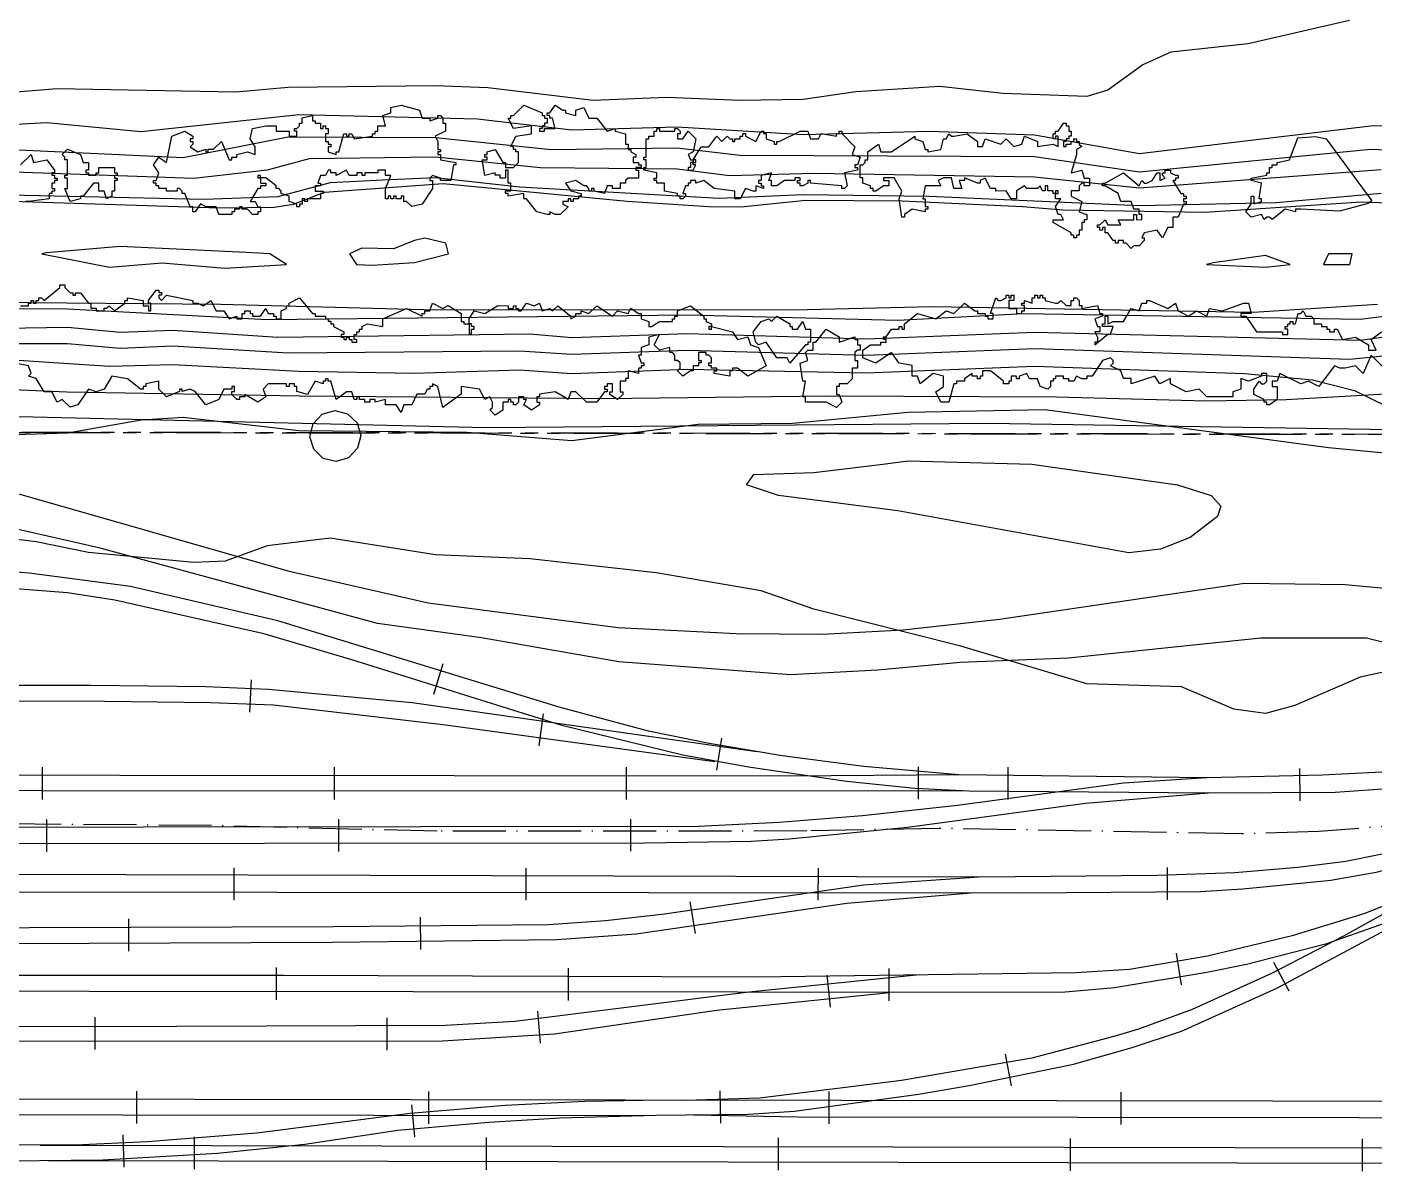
# Model space of a CAD drawing. Header units: metres. Extents: x -400 to 800, y -650 to 500.
# Drawn here: x -312.7 to -183.5, y -552.3 to -442 of the extents above; entities that cross this region are included whole.
import ezdxf

# ---------------------------------------------------------------- set-up
doc = ezdxf.new("R2010")
doc.units = ezdxf.units.M
doc.header["$LTSCALE"] = 2
doc.linetypes.add('DASHDOT', pattern=[3.556, 2.54, -0.508, 0, -0.508])
doc.linetypes.add('PHANTOM', pattern=[6.35, 3.175, -0.635, 0.635, -0.635, 0.635, -0.635])
for name, color, linetype in [('SITE-PATH', 84, 'CONTINUOUS'), ('SITE-PROPERTY', 7, 'PHANTOM'), ('SITE-RAIL', 7, 'CONTINUOUS'), ('SITE-ROAD-GRAVEL', 32, 'CONTINUOUS'), ('SITE-SETBACK-WATER', 1, 'DASHDOT'), ('SITE-TREE-CANOPY', 94, 'CONTINUOUS'), ('SITE-WATER-EDGE', 5, 'CONTINUOUS'), ('TOPO-CONTOUR-MAJOR', 8, 'CONTINUOUS'), ('TOPO-CONTOUR-MINOR', 9, 'CONTINUOUS')]:
    doc.layers.add(name, color=color, linetype=linetype)

msp = doc.modelspace()

# ---------------------------------------------------------------- linework, layer by layer
at = {"layer": 'SITE-PATH'}
for points in [[(-324.39, -476.34), (-308.89, -477.01), (-286.55, -477.41), (-257.43, -477.67), (-235.94, -477.39), (-213.99, -477.49), (-199.59, -477.89), (-191.96, -477.75), (-176.83, -476.89)], [(-181.88, -480.67), (-220.53, -480.05), (-268.63, -480.46), (-337.96, -478.84)]]:
    msp.add_lwpolyline(points, dxfattribs=at)
at = {"layer": 'SITE-PROPERTY'}
for points in [[(-359.9, 295.53), (-90.66, 97.77), (-88.08, 82.15), (-85.78, 66.48), (-83.77, 50.77), (-82.04, 35.03), (-80.59, 19.26), (-79.44, 3.46), (-78.56, -12.36), (-77.98, -28.18), (-77.61, -47.16), (-77.52, -66.15), (-78.25, -350.73), (-84.35, -357.69), (-84.47, -430.44), (-129.06, -481.17), (-400, -480.78), (-400, 324.95)], [(-129.06, -481.17), (-129.17, -570.15), (-400, -569.8), (-400, -480.78)]]:
    msp.add_lwpolyline(points, close=True, dxfattribs=at)
at = {"layer": 'SITE-RAIL'}
for points in [[(-131.14, -497.54), (-133.59, -498.87), (-144.8, -503.92), (-148.29, -505.32), (-155, -507.66), (-160.96, -509.24), (-166.21, -510.83), (-173.72, -512.39), (-180.92, -513.41), (-188.47, -513.8), (-199.58, -514.05), (-223.35, -513.76), (-232.47, -512.94), (-240.28, -511.94), (-247.3, -510.76), (-253.12, -509.56), (-261.69, -507.25), (-288.67, -498.97), (-302.79, -495.7), (-312.51, -494.42), (-320.05, -493.83), (-326.63, -493.57), (-336.22, -493.52)], [(-336.22, -495.08), (-322.86, -495.17), (-308.81, -496.27), (-304.27, -496.96), (-290.12, -500.18), (-281.58, -502.7), (-261.54, -508.96), (-249.82, -511.83), (-243.53, -512.98), (-234.14, -514.35), (-227.56, -515.02), (-222.37, -515.29), (-199.42, -515.48), (-187.26, -515.4), (-181.79, -515.02), (-172.61, -513.68), (-166.85, -512.42), (-158.36, -510.21), (-145.95, -506.01), (-140.46, -503.72), (-130.39, -498.82)], [(-400, -532.98), (-288.1, -532.97), (-242.79, -533.12), (-212.14, -532.72), (-207, -532.38), (-199.52, -531.1), (-191.25, -529.12), (-184.38, -527.01), (-178.52, -524.66), (-172.22, -521.34), (-168.16, -519.02), (-163.09, -515.83), (-146.59, -506.53), (-142.91, -504.27), (-131.14, -497.54)], [(-130.39, -498.82), (-145.22, -507.24), (-156.44, -513.95), (-176.23, -525.33), (-181.92, -527.78), (-188.19, -530.01), (-195.76, -531.95), (-199.56, -532.72), (-208.44, -534.17), (-213.51, -534.64), (-400, -534.45)], [(-273.69, -506.03), (-272.81, -503.06)], [(-291.33, -507.73), (-291.19, -504.63)], [(-242.73, -511.56), (-275.77, -506.86), (-289.56, -505.56), (-295.55, -505.31), (-306.62, -505.2), (-336.25, -505.18)], [(-336.25, -506.65), (-305.29, -506.7), (-295.1, -506.81), (-289.08, -507.04), (-272.81, -508.92), (-246.75, -512.46)], [(-149.41, -508.13), (-155.51, -511.26), (-165.69, -515.99), (-173.98, -519.11), (-179.91, -520.8), (-186.25, -522.05), (-190.84, -522.63), (-196.89, -523.15), (-204.33, -523.4), (-221.4, -523.57), (-361.7, -523.18), (-400, -523.56)], [(-263.61, -510.98), (-263.17, -507.91)], [(-400, -525.14), (-395.84, -524.9), (-217.33, -525.08), (-200.19, -524.93), (-196.13, -524.69), (-187.69, -523.84), (-183.35, -523.09), (-177.75, -521.69), (-171.26, -519.74), (-162.13, -516.11), (-154.88, -512.62), (-148.31, -509.14)], [(-246.57, -513.3), (-246.07, -510.24)], [(-223.35, -513.76), (-239.69, -513.88), (-400, -513.72)], [(-199.58, -514.05), (-207.56, -514.56), (-223.49, -516.7), (-232.6, -517.67), (-240.58, -518.34), (-248.31, -518.72), (-328.19, -518.8), (-381.52, -518.63), (-400, -519.14)], [(-311.21, -516.12), (-311.21, -513.02)], [(-283.21, -516.12), (-283.21, -513.02)], [(-255.21, -516.12), (-255.21, -513.02)], [(-227.21, -516.09), (-227.21, -512.99)], [(-218.63, -516.11), (-218.61, -513.01)], [(-190.61, -516.26), (-190.64, -513.16)], [(-400, -515.23), (-222.37, -515.29)], [(-400, -520.68), (-394.29, -520.42), (-380.79, -520.12), (-326.4, -520.34), (-253.51, -520.29), (-243.28, -520.12), (-239.61, -519.89), (-228.28, -518.77), (-211.21, -516.46), (-199.42, -515.48)], [(-310.79, -521.13), (-310.79, -518.03)], [(-282.79, -521.12), (-282.79, -518.02)], [(-254.79, -521.09), (-254.79, -517.99)], [(-292.84, -525.76), (-292.83, -522.66)], [(-264.84, -525.79), (-264.83, -522.69)], [(-174.6, -522.64), (-186.46, -529.24), (-193.31, -532.79), (-200.98, -536.25), (-206.11, -538.14), (-208.48, -538.86), (-216.35, -540.94), (-228.85, -543.08), (-242.45, -544.78), (-249.53, -545)], [(-236.84, -525.79), (-236.82, -522.69)], [(-203.33, -525.75), (-203.35, -522.65)], [(-221.4, -523.57), (-232.49, -524.32), (-251.59, -527.11), (-257.23, -527.75), (-262.7, -528.13), (-283.32, -528.34), (-400, -528.73)], [(-400, -530.29), (-283.46, -529.8), (-261.89, -529.56), (-254.29, -528.99), (-234.1, -526.07), (-222.16, -525.06)], [(-400, -546.24), (-255.37, -546.44), (-243.56, -546.31), (-239.12, -546.01), (-227.23, -544.39), (-222.37, -543.54), (-212.36, -541.52), (-206.74, -539.9), (-201.99, -538.33), (-192.86, -534.21), (-176, -525.21)], [(-248.6, -528.98), (-249.1, -525.92)], [(-302.94, -530.68), (-302.95, -527.58)], [(-274.93, -530.5), (-274.97, -527.4)], [(-202.01, -533.91), (-202.49, -530.85)], [(-191.69, -534.49), (-193.15, -531.76)], [(-400, -537.78), (-306.93, -537.88), (-272.58, -537.77), (-265.92, -537.37), (-243.49, -534.56), (-227.42, -532.94)], [(-288.78, -535.33), (-288.77, -532.23)], [(-260.78, -535.4), (-260.77, -532.3)], [(-235.66, -536.05), (-235.99, -532.97)], [(-230.02, -535.44), (-230.03, -532.34)], [(-400, -539.33), (-272.87, -539.27), (-262.13, -538.58), (-246.59, -536.34), (-229.99, -534.64)], [(-306.17, -540.1), (-306.16, -537)], [(-278.17, -540.16), (-278.16, -537.06)], [(-263.46, -539.5), (-263.72, -536.41)], [(-218.3, -543.57), (-218.89, -540.53)], [(-131.25, -545.15), (-400, -544.73)], [(-253.62, -544.99), (-259.22, -545.07), (-266.87, -545.46), (-275.97, -546.25), (-290.67, -548.13), (-301.15, -548.96), (-308.1, -549.27), (-400, -549.13)], [(-302.19, -547.18), (-302.19, -544.08)], [(-274.19, -547.22), (-274.19, -544.12)], [(-246.18, -547.15), (-246.23, -544.05)], [(-235.8, -547.22), (-235.79, -544.12)], [(-207.8, -547.28), (-207.79, -544.18)], [(-275.52, -548.48), (-275.79, -545.39)], [(-248.78, -546.38), (-238.76, -546.57), (-131.22, -546.67)], [(-400, -550.61), (-317.66, -550.81), (-305.43, -550.67), (-294.44, -550.03), (-286.05, -549.19), (-277.14, -547.82), (-268.41, -547.07), (-261.58, -546.64), (-253.59, -546.42)], [(-303.38, -551.39), (-303.5, -548.29)], [(-296.64, -551.58), (-296.63, -548.48)], [(-268.64, -551.63), (-268.63, -548.53)], [(-240.64, -551.68), (-240.63, -548.58)], [(-212.64, -551.72), (-212.63, -548.62)], [(-184.64, -551.76), (-184.63, -548.66)], [(-311.44, -549.27), (-131.42, -549.61)], [(-310.64, -550.75), (-131.44, -551.08)]]:
    msp.add_lwpolyline(points, dxfattribs=at)
at = {"layer": 'SITE-ROAD-GRAVEL'}
for points in [[(-314.08, -486.63), (-287.69, -494.2), (-274.23, -497.24), (-256.01, -499.61), (-244.72, -500.21), (-236.45, -500.26), (-228.68, -499.85), (-219.46, -498.83), (-195.97, -495.37), (-186.3, -495.49), (-182.52, -495.85)], [(-179.08, -501.91), (-184.26, -500.65), (-194.39, -500.66), (-212.83, -502.55), (-223.2, -502.97), (-231.16, -503.71), (-239.51, -504.17), (-255.97, -502.93), (-269.12, -500.62), (-279.09, -499.25), (-305.68, -492), (-323.4, -487.99)]]:
    msp.add_lwpolyline(points, dxfattribs=at)
at = {"layer": 'SITE-SETBACK-WATER'}
msp.add_lwpolyline([(-177.8, -518.33), (-188.84, -519.2), (-196.24, -519.41), (-225.25, -518.89), (-237.94, -519.14), (-273.39, -519.17), (-295, -518.62), (-316.01, -518.45), (-328.45, -518.66), (-339.4, -518.28), (-350.33, -517.39), (-354.61, -516.84), (-360.21, -515.48), (-362.6, -515.24), (-369.96, -514.24), (-375.53, -513.04), (-380.93, -511.22), (-386.37, -508.64), (-391.5, -505.44), (-396.21, -501.65), (-400, -497.95), (-400, -424.81)], dxfattribs=at)
at = {"layer": 'SITE-TREE-CANOPY'}
for points in [[(-290.32, -457), (-289.82, -457), (-289.82, -457.26), (-290.32, -457.26), (-290.32, -457.5), (-290.57, -457.5), (-291.32, -458.76), (-290.82, -458.76), (-290.57, -459.26), (-290.32, -459.26), (-290.32, -459.76), (-290.57, -459.76), (-290.57, -460.01), (-291.07, -460.01), (-291.57, -459.51), (-292.07, -459.51), (-292.07, -459.26), (-292.32, -459.26), (-292.32, -459.51), (-292.82, -459.51), (-292.82, -459.76), (-293.07, -459.76), (-293.07, -460.01), (-294.32, -460.01), (-294.57, -459.26), (-295.57, -459.26), (-296.07, -459), (-296.57, -459.76), (-296.82, -459.76), (-296.82, -459.26), (-297.07, -459.26), (-297.57, -458), (-297.82, -458), (-297.82, -457.76), (-298.07, -457.5), (-298.32, -457.5), (-298.32, -457.76), (-299.32, -457.76), (-299.32, -457.5), (-300.07, -457.5), (-300.07, -457.26), (-300.32, -457.26), (-300.32, -457), (-300.57, -457), (-300.57, -456.76), (-300.32, -456.76), (-300.07, -456.01), (-300.57, -455.26), (-300.07, -454.51), (-299.32, -455.01), (-298.82, -452.51), (-297.57, -452.01), (-296.82, -452.51), (-296.82, -452.75), (-297.07, -452.75), (-297.07, -453.01), (-296.82, -453.01), (-296.82, -453.25), (-297.07, -453.51), (-296.32, -454.01), (-295.57, -453.75), (-295.57, -454.01), (-295.32, -454.01), (-295.32, -453.75), (-294.82, -453.75), (-294.07, -453.01), (-293.32, -454.76), (-293.07, -454.76), (-293.07, -454.51), (-292.57, -454.51), (-292.57, -454.26), (-291.57, -454.01), (-290.82, -454.26), (-290.82, -453.51), (-291.32, -452.75), (-291.07, -451.75), (-289.82, -451.51), (-288.82, -451.51), (-288.82, -452.01), (-287.57, -452.01), (-287.57, -452.51), (-286.82, -452.51), (-286.82, -452.01), (-287.07, -452.01), (-287.07, -451.75), (-286.82, -451.75), (-286.57, -451.51), (-286.57, -451.25), (-286.32, -451.25), (-286.32, -450.75), (-285.32, -450.51), (-285.32, -451.01), (-285.07, -451.01), (-285.07, -451.25), (-284.57, -451.25), (-284.57, -451.75), (-284.32, -451.75), (-284.32, -451.51), (-284.07, -451.51), (-284.07, -451.75), (-283.82, -451.75), (-283.82, -452.26), (-284.07, -452.26), (-284.07, -453.01), (-283.82, -453.01), (-283.82, -453.26), (-283.57, -453.26), (-283.57, -453.51), (-283.82, -453.51), (-283.82, -454.01), (-283.07, -454.26), (-283.07, -454), (-282.82, -454), (-282.32, -452.26), (-282.07, -452.26), (-282.07, -452.51), (-281.82, -452.51), (-281.82, -452.26), (-281.57, -452.26), (-281.32, -452.76), (-279.57, -452.51), (-279.57, -452.26), (-279.32, -452.26), (-279.32, -452.01), (-279.07, -452.01), (-279.07, -451.51), (-278.32, -451.51), (-278.57, -450.51), (-277.82, -450.25), (-277.82, -449.75), (-276.82, -449.51), (-275.07, -450.01), (-274.82, -450.76), (-274.07, -450.76), (-274.07, -451.01), (-273.32, -450.76), (-273.32, -450.51), (-273.07, -450.51), (-272.82, -450.76), (-272.82, -451.26), (-272.57, -451.26), (-272.57, -452.01), (-273.57, -452.5), (-273.32, -453), (-273.32, -453.76), (-273.07, -453.76), (-273.07, -454), (-273.32, -454), (-273.32, -454.26), (-273.07, -454.26), (-273.07, -454.76), (-271.57, -455.01), (-271.57, -455.26), (-271.82, -455.26), (-272.07, -456.76), (-273.07, -456.76), (-273.07, -456.51), (-273.82, -456.26), (-274.07, -456.51), (-274.07, -456.76), (-273.82, -456.76), (-273.82, -457.51), (-274.82, -459.01), (-275.82, -459.25), (-276.32, -458.75), (-276.57, -458.75), (-276.57, -458.25), (-276.82, -458.25), (-276.82, -458.51), (-277.32, -458.51), (-277.32, -458.25), (-277.57, -458.25), (-277.57, -458.51), (-277.82, -458.51), (-277.82, -458.25), (-278.07, -458.25), (-278.07, -458.51), (-278.32, -458.51), (-278.32, -457.51), (-277.82, -456.26), (-278.32, -456.26), (-278.32, -455.76), (-279.07, -455.76), (-279.07, -456), (-280.32, -456), (-280.32, -456.26), (-280.57, -456.26), (-280.57, -456), (-281.07, -456), (-281.07, -456.26), (-281.82, -456.26), (-282.07, -455.76), (-283.07, -456.26), (-283.07, -456), (-283.57, -456), (-283.57, -455.76), (-283.82, -455.76), (-284.07, -456.26), (-284.57, -456.26), (-284.82, -457), (-284.57, -457), (-284.57, -457.26), (-285.07, -457.26), (-285.07, -457.76), (-284.32, -457.76), (-284.32, -458.01), (-284.57, -458.01), (-284.57, -458.51), (-285.82, -458.51), (-285.82, -458.76), (-286.07, -458.76), (-286.07, -458.51), (-286.32, -458.51), (-286.32, -459.01), (-286.57, -459.01), (-286.57, -459.26), (-286.82, -459.26), (-286.82, -459.01), (-287.57, -458.76), (-287.57, -458.26), (-288.32, -458.01), (-288.32, -457.76), (-288.57, -457.5), (-288.82, -457.5), (-288.82, -457.26), (-289.82, -456.5), (-290.32, -456.5)], [(-261.32, -450.01), (-261.07, -450.01), (-261.07, -450.26), (-260.07, -450.5), (-260.07, -450), (-259.32, -449.76), (-258.82, -450.76), (-258.07, -450.76), (-257.07, -452), (-256.32, -451.76), (-256.32, -452), (-255.32, -452.26), (-255.32, -453.26), (-255.07, -453.26), (-255.07, -453.76), (-254.82, -453.76), (-254.82, -454.01), (-254.32, -454.25), (-254.32, -454.51), (-254.57, -454.51), (-254.57, -455.01), (-254.07, -455.01), (-254.07, -455.25), (-253.82, -455.25), (-253.82, -455.51), (-254.32, -455.51), (-254.32, -455.75), (-254.07, -455.75), (-254.07, -456.51), (-255.07, -456.51), (-255.32, -456.75), (-255.32, -457.01), (-255.82, -457.01), (-255.82, -457.51), (-256.57, -457.51), (-256.57, -457.25), (-257.07, -457.25), (-257.32, -458.01), (-258.32, -457.76), (-258.32, -457.51), (-258.57, -457.51), (-258.57, -457.76), (-258.82, -457.76), (-258.82, -457.51), (-259.07, -457.25), (-259.32, -457.25), (-260.07, -456.75), (-261.07, -457.01), (-260.57, -457.75), (-259.57, -458.01), (-259.57, -458.26), (-259.82, -458.26), (-259.82, -458.51), (-260.32, -458.51), (-260.32, -458.76), (-260.57, -458.76), (-260.57, -458.51), (-260.82, -458.51), (-260.82, -458.76), (-261.32, -458.76), (-261.32, -459.01), (-260.82, -459.26), (-261.57, -460), (-262.07, -460.01), (-262.57, -459.76), (-262.57, -460.01), (-262.82, -460.01), (-263.82, -459.76), (-264.82, -458.51), (-265.07, -458.51), (-265.07, -458.01), (-266.57, -458.25), (-266.57, -458.01), (-266.82, -458.01), (-266.82, -457.75), (-266.32, -457.75), (-266.32, -457.01), (-266.57, -457.01), (-266.57, -455.76), (-266.82, -455.76), (-266.82, -456.51), (-267.32, -456.51), (-267.32, -456.25), (-267.82, -456.25), (-267.82, -456.01), (-268.82, -456.26), (-269.07, -454.76), (-268.57, -454.76), (-268.57, -454.51), (-268.82, -454.51), (-268.82, -454.26), (-268.57, -454.26), (-268.57, -454), (-267.82, -453.76), (-267.07, -455.01), (-266.82, -455.01), (-266.82, -455.51), (-266.07, -455.51), (-265.57, -455.01), (-265.57, -454.01), (-265.82, -454.01), (-265.82, -453.76), (-266.07, -453.76), (-266.07, -453.5), (-266.32, -453.5), (-265.82, -452.5), (-264.32, -452.26), (-264.32, -451.5), (-266.07, -451.76), (-266.57, -450.76), (-266.32, -450.76), (-266.32, -450.51), (-266.07, -450.51), (-265.07, -449.51), (-263.32, -450.26), (-263.32, -450.5), (-263.07, -450.5), (-263.07, -450.76), (-262.82, -450.76), (-262.82, -451.26), (-263.07, -451.26), (-263.07, -451.5), (-263.32, -451.5), (-263.32, -451.76), (-263.57, -451.76), (-263.57, -452), (-263.07, -452), (-263.07, -451.76), (-262.07, -451.76), (-262.32, -450.76), (-262.57, -450.76), (-262.57, -450.5), (-262.82, -450.5), (-262.82, -450.26), (-262.57, -450.26), (-262.07, -449.51)], [(-248.07, -453.51), (-247.32, -453.51), (-246.57, -452.51), (-246.07, -453.01), (-245.57, -452.51), (-245.32, -452.75), (-245.07, -452.75), (-245.07, -453.01), (-244.82, -453.01), (-244.82, -452.75), (-244.32, -452.75), (-244.32, -452.51), (-244.07, -452.51), (-244.07, -452.25), (-243.82, -452.25), (-243.82, -452.51), (-242.82, -453.01), (-242.32, -452.01), (-242.07, -452.01), (-242.07, -452.25), (-241.82, -452.25), (-241.82, -452.75), (-241.07, -453.01), (-241.07, -453.25), (-240.82, -453.25), (-240.82, -453.01), (-240.57, -453.01), (-238.57, -452.01), (-237.82, -452.01), (-237.57, -452.75), (-236.82, -452.75), (-236.57, -452.25), (-235.07, -452.51), (-235.07, -452.25), (-234.82, -452.25), (-234.82, -452.01), (-234.57, -452.01), (-234.57, -452.25), (-233.32, -453.51), (-233.57, -454.26), (-232.82, -454.51), (-233.07, -455.26), (-233.32, -455.26), (-233.32, -455.5), (-233.07, -455.5), (-233.07, -455.76), (-234.32, -456), (-234.07, -457.26), (-234.32, -457.5), (-234.57, -457.5), (-234.57, -457.26), (-237.57, -457), (-237.57, -456.76), (-237.82, -456.76), (-237.82, -457), (-238.32, -457.26), (-238.57, -457.26), (-238.57, -457), (-238.82, -457), (-238.82, -456.76), (-238.57, -456.76), (-238.57, -456.5), (-239.07, -456.5), (-239.07, -456.76), (-240.07, -456.76), (-240.82, -457.26), (-241.32, -457.26), (-241.32, -456.76), (-241.57, -456.76), (-241.32, -456.01), (-242.32, -456.26), (-242.32, -456.76), (-242.57, -456.76), (-242.57, -457), (-242.32, -457), (-242.32, -457.26), (-242.07, -457.26), (-242.07, -457.5), (-242.82, -457.26), (-242.82, -457.76), (-243.07, -457.76), (-243.82, -457.5), (-244.32, -458.5), (-244.82, -458.5), (-244.82, -457.76), (-246.82, -457.5), (-247.82, -456.76), (-248.57, -457.01), (-248.57, -456.76), (-249.07, -456.76), (-249.07, -457.01), (-249.32, -457.01), (-249.32, -457.26), (-249.57, -457.26), (-249.82, -458), (-249.57, -458), (-249.57, -458.26), (-249.82, -458.5), (-250.07, -458.5), (-250.07, -458.26), (-250.32, -458.26), (-250.32, -458.01), (-251.57, -457.76), (-251.57, -457.01), (-252.32, -457.01), (-252.32, -456.76), (-252.57, -456.76), (-252.57, -456.51), (-252.32, -456.51), (-252.32, -456.01), (-253.57, -455.75), (-253.57, -455.51), (-253.32, -455.51), (-253.32, -454.75), (-253.57, -454.75), (-253.57, -454.51), (-253.32, -454.51), (-253.32, -452.76), (-253.07, -452.76), (-253.07, -452.51), (-252.57, -452.51), (-252.57, -452.01), (-252.32, -452.01), (-252.32, -451.76), (-252.07, -451.76), (-252.07, -452.01), (-251.32, -452.01), (-250.57, -452.01), (-250.57, -451.76), (-250.32, -451.76), (-250.07, -452.01), (-250.07, -452.26), (-250.32, -452.26), (-250.32, -452.76), (-249.82, -452.76), (-249.32, -452.01), (-248.57, -452.76), (-248.82, -454.01), (-249.32, -454.25), (-249.07, -454.75), (-248.82, -454.75)], [(-214.32, -458.01), (-214.32, -457.75), (-214.82, -457.75), (-214.82, -457.25), (-215.07, -457.25), (-215.07, -457.75), (-215.32, -457.75), (-215.57, -457.25), (-215.82, -457.51), (-216.82, -457.51), (-217.07, -457.26), (-217.82, -457.75), (-217.82, -458.51), (-218.32, -458.51), (-218.82, -457.75), (-219.82, -457.76), (-219.82, -457.51), (-220.32, -457.51), (-220.82, -456.51), (-221.32, -456.76), (-221.32, -457.01), (-221.57, -457.01), (-222.82, -456.5), (-222.82, -456.76), (-223.32, -456.76), (-223.07, -457.51), (-223.82, -457.51), (-224.07, -456.5), (-224.82, -456.5), (-225.32, -456.76), (-225.07, -457.26), (-226.57, -457.26), (-226.82, -458.51), (-226.57, -458.51), (-226.57, -459.25), (-226.32, -459.25), (-226.32, -459.51), (-226.57, -459.51), (-226.57, -459.75), (-227.82, -459.51), (-228.57, -460.01), (-228.57, -460.25), (-228.82, -460.25), (-229.07, -458.51), (-228.82, -457.76), (-229.57, -456.5), (-230.57, -456.5), (-230.57, -456.76), (-230.07, -456.76), (-230.07, -457.26), (-230.57, -457.26), (-231.32, -457.76), (-231.57, -457.76), (-231.57, -457.5), (-231.82, -457.5), (-231.82, -457.26), (-232.57, -457), (-232.57, -456.5), (-232.82, -456.5), (-232.82, -455.26), (-232.57, -455.26), (-232.32, -455.01), (-232.32, -454.76), (-232.07, -454.76), (-232.07, -454.01), (-231.07, -453.26), (-230.82, -454.01), (-229.82, -454.01), (-227.57, -452.51), (-227.57, -452.76), (-226.82, -453.01), (-226.57, -453.76), (-226.32, -453.76), (-226.32, -454.01), (-225.07, -453.76), (-224.82, -452.76), (-224.57, -452.76), (-224.32, -452.26), (-224.07, -452.51), (-223.82, -452.51), (-222.57, -452.26), (-221.57, -453.01), (-221.57, -453.5), (-221.07, -453.5), (-220.82, -452.76), (-219.32, -453.26), (-218.82, -452.76), (-218.07, -453.5), (-217.32, -453.26), (-217.07, -452.51), (-215.82, -453), (-215.82, -453.5), (-214.32, -453.26), (-213.82, -453.5), (-213.82, -452.5), (-214.07, -452.5), (-214.07, -452.76), (-214.32, -452.76), (-214.32, -452.26), (-214.07, -452.26), (-214.07, -452.01), (-213.82, -452), (-213.32, -451.26), (-213.07, -451.26), (-213.07, -451.51), (-212.82, -451.51), (-212.82, -452), (-212.57, -452), (-212.57, -452.5), (-212.82, -452.5), (-212.82, -452.76), (-213.07, -452.76), (-213.07, -453), (-213.32, -453), (-213.32, -453.5), (-213.07, -453.5), (-213.07, -453.26), (-212.57, -453.26), (-212.57, -453), (-212.32, -453), (-212.32, -452.76), (-212.07, -452.76), (-212.07, -453), (-211.82, -453), (-211.82, -453.26), (-211.57, -453.5), (-212.07, -453.76), (-212.07, -454.26), (-212.57, -456.01), (-211.57, -455.76), (-211.32, -456.51), (-210.82, -456.51), (-210.82, -457.25), (-211.32, -457.25), (-211.32, -457.01), (-211.57, -457.01), (-211.82, -457.25), (-211.82, -457.75), (-212.57, -457.75), (-212.57, -458.25), (-211.57, -458.75), (-211.82, -459.76), (-211.07, -460.01), (-211.07, -460.51), (-211.32, -460.51), (-211.32, -460.76), (-211.57, -460.76), (-211.57, -461.5), (-211.82, -461.5), (-211.82, -462), (-212.07, -462), (-212.07, -462.26), (-212.32, -462.26), (-212.32, -462), (-212.57, -462), (-212.57, -461.76), (-214.32, -460.76), (-214.32, -460.51), (-213.32, -460.51), (-213.57, -460.01), (-213.82, -460.01), (-214.07, -459.25), (-213.57, -458.51), (-214.07, -458.51), (-214.07, -458.01)], [(-190.57, -459.5), (-191.07, -459.5), (-191.07, -459.76), (-192.07, -459.5), (-193.32, -460.5), (-193.57, -460.26), (-193.82, -460.26), (-194.07, -460.5), (-194.32, -460), (-195.32, -460.26), (-195.82, -459.76), (-195.32, -459), (-195.32, -458.26), (-195.07, -458.26), (-195.07, -459), (-194.32, -458.76), (-194.32, -458.51), (-194.57, -458.51), (-194.32, -457.01), (-195.32, -456.75), (-195.32, -456.51), (-193.82, -456.25), (-193.82, -456.01), (-193.57, -456.01), (-193.57, -455.51), (-193.32, -455.51), (-193.32, -455.25), (-192.82, -455.25), (-192.82, -455.01), (-191.66, -454.78), (-190.85, -452.66), (-189.15, -452.53), (-188.13, -452.75), (-183.76, -458.71), (-184.09, -458.95), (-186.85, -459.68)], [(-307.32, -455.01), (-306.82, -455.01), (-306.82, -455.75), (-307.07, -455.75), (-307.07, -456.01), (-306.82, -456.01), (-306.82, -456.25), (-306.07, -456.26), (-306.07, -456.01), (-305.82, -456.01), (-305.82, -455.51), (-304.32, -455.51), (-304.32, -456.01), (-304.07, -456.01), (-304.07, -456.26), (-304.32, -456.26), (-304.32, -456.51), (-304.07, -456.51), (-304.07, -456.76), (-304.32, -456.76), (-304.32, -457.76), (-304.57, -457.76), (-304.57, -458.26), (-305.07, -458.5), (-305.32, -457.76), (-305.82, -457.76), (-305.82, -457.01), (-306.32, -457.01), (-307.32, -458.26), (-307.57, -458.26), (-307.57, -458.5), (-308.57, -458.76), (-309.07, -457.51), (-308.82, -457.51), (-308.82, -456.51), (-309.07, -456.51), (-309.07, -456.25), (-308.82, -456.25), (-308.82, -454.75), (-309.07, -454.75), (-309.07, -454.51), (-309.32, -454.25), (-308.82, -453.75), (-307.57, -454.25)], [(-249.07, -455.01), (-249.07, -455.51), (-249.32, -455.51), (-249.32, -455.75), (-248.82, -455.75), (-248.57, -455.25), (-248.82, -455.25), (-248.82, -455.01)], [(-248.82, -455.01), (-248.57, -455.01), (-248.57, -454.75), (-248.82, -454.75)], [(-202.57, -456.25), (-202.32, -456.25), (-202.32, -456.51), (-202.57, -456.51), (-202.57, -456.75), (-202.82, -456.75), (-202.07, -458.01), (-201.82, -458.01), (-201.82, -458.26), (-201.57, -458.26), (-201.57, -458.51), (-201.82, -458.51), (-201.82, -458.76), (-201.57, -458.76), (-201.57, -459.01), (-201.82, -459.01), (-202.32, -460.26), (-202.82, -460.26), (-202.82, -461.26), (-203.32, -461.26), (-203.82, -462.26), (-204.32, -461.5), (-205.57, -461.76), (-205.82, -462.26), (-205.57, -462.26), (-205.57, -462.5), (-206.07, -463), (-206.57, -463), (-206.82, -463.26), (-207.32, -462.76), (-207.57, -462.76), (-207.57, -462.5), (-208.07, -462.5), (-208.07, -462.76), (-208.32, -462.76), (-208.32, -462.5), (-208.57, -462.5), (-209.07, -461.76), (-209.32, -461.76), (-209.32, -461.26), (-209.57, -461.26), (-209.57, -461.5), (-209.82, -461.5), (-209.82, -461.26), (-210.07, -461.26), (-210.07, -461.01), (-209.82, -461.01), (-209.32, -460.51), (-209.07, -461), (-207.82, -461), (-208.07, -460.51), (-206.57, -460.51), (-206.57, -460.01), (-206.32, -460.01), (-206.32, -460.51), (-205.82, -460.5), (-205.82, -460.01), (-206.07, -460.01), (-206.07, -459.51), (-206.57, -459.51), (-206.82, -458.75), (-207.82, -458.75), (-208.07, -458.01), (-209.32, -457.25), (-209.57, -457.25), (-209.57, -457.01), (-209.32, -457.01), (-207.57, -456.01), (-206.07, -457.25), (-205.82, -456.75), (-205.57, -457.01), (-205.32, -457.01), (-204.82, -456.75), (-204.32, -456.01), (-204.07, -456.01), (-204.07, -456.75), (-203.57, -456.51), (-203.82, -456.25), (-203.82, -456.01), (-203.57, -456.01), (-203.57, -455.75), (-203.07, -455.75), (-203.07, -456.01)], [(-290.32, -456.26), (-290.57, -456.26), (-290.57, -456.5), (-290.32, -456.5)], [(-213.82, -458.01), (-213.82, -457.75), (-214.07, -457.75), (-214.07, -458.01)], [(-239.57, -470.51), (-239.57, -470.76), (-239.32, -470.76), (-239.32, -471.01), (-238.82, -471.01), (-238.32, -470.26), (-238.07, -471.01), (-237.57, -471.01), (-237.57, -472.25), (-237.82, -472.25), (-237.82, -472.51), (-238.07, -472.51), (-239.57, -474.26), (-239.82, -473.75), (-240.82, -473.75), (-241.82, -472.25), (-242.57, -472.51), (-242.82, -472.25), (-243.07, -471.26), (-242.32, -470.26), (-241.57, -470.01), (-241.32, -470.26), (-240.82, -469.76)], [(-270.32, -471.01), (-270.32, -471.5), (-270.07, -471.5), (-270.07, -471.01), (-269.82, -471.01), (-269.82, -470.76), (-270.07, -470.76), (-270.07, -470.51), (-270.32, -470.51)], [(-247.32, -470.76), (-247.32, -471.01), (-247.07, -471.01), (-247.07, -470.76)], [(-234.82, -472.25), (-233.32, -471.75), (-233.32, -472.01), (-233.07, -472.01), (-233.07, -472.51), (-232.82, -472.51), (-232.82, -473.01), (-233.07, -473.01), (-233.32, -473.26), (-233.32, -474.01), (-233.07, -474.01), (-233.07, -474.76), (-233.57, -474.76), (-233.57, -475.76), (-234.07, -476.26), (-234.82, -476.26), (-234.82, -476.5), (-235.07, -476.5), (-235.07, -477.26), (-234.82, -477.26), (-234.57, -478), (-235.07, -478.51), (-236.07, -478), (-238.07, -478), (-238.07, -477.5), (-238.32, -477.5), (-238.07, -476), (-238.32, -476), (-238.57, -474.26), (-237.82, -474.01), (-238.07, -473.25), (-237.82, -473.01), (-237.32, -473.01), (-237.32, -472.25), (-237.07, -472.25), (-236.07, -471.01), (-234.82, -471.75)], [(-285.27, -480.1), (-284.4, -479.17), (-283.2, -478.82), (-281.97, -479.12), (-281.05, -479.99), (-280.69, -481.2), (-281, -482.42), (-281.87, -483.34), (-283.07, -483.7), (-284.3, -483.4), (-285.21, -482.53), (-285.57, -481.32)]]:
    msp.add_lwpolyline(points, close=True, dxfattribs=at)
for points in [[(-313.32, -455.25), (-312.32, -454.25), (-312.07, -455.01), (-310.82, -454.75), (-310.07, -455.75), (-310.07, -456.01), (-310.32, -456.01), (-310.32, -456.25), (-310.07, -456.25), (-310.07, -456.51), (-309.82, -456.51), (-309.82, -456.75), (-310.07, -456.75), (-310.07, -457.01), (-310.32, -457.01), (-310.32, -457.51), (-310.07, -457.51), (-310.07, -457.76), (-310.32, -457.76), (-310.32, -458.01), (-310.57, -458.01), (-310.57, -458.51), (-312.57, -458.76), (-312.82, -458.76)], [(-313.32, -468.76), (-312.57, -468.76), (-312.57, -468.51), (-312.32, -468.51), (-312.32, -468.26), (-312.07, -468.26), (-312.07, -468.51), (-311.82, -468.51), (-311.82, -468.26), (-311.57, -468.26), (-311.57, -468.01), (-311.32, -468.01), (-311.07, -468.26), (-309.57, -467.01), (-309.57, -466.76), (-309.07, -466.76), (-309.07, -467.01), (-308.57, -467.51), (-308.32, -467.51), (-308.32, -467.76), (-308.07, -467.76), (-308.07, -467.51), (-307.57, -467.51), (-306.82, -468.5), (-306.57, -468.5), (-306.57, -469), (-306.07, -469), (-306.07, -469.26), (-305.32, -469.26), (-305.32, -469), (-305.07, -469), (-304.82, -468.76), (-304.32, -469.26), (-303.32, -468.5), (-303.32, -468.26), (-303.07, -468.26), (-303.07, -468), (-301.57, -468.26), (-301.57, -468.76), (-301.07, -468.76), (-301.07, -469.26), (-300.82, -469.26), (-300.82, -468.5), (-301.07, -468.5), (-301.07, -468.26), (-300.32, -467.26), (-300.07, -467.26), (-300.07, -467.5), (-299.82, -467.5), (-299.82, -467.76), (-300.07, -467.76), (-300.07, -468), (-299.82, -468.26), (-299.32, -467.76), (-296.82, -468.26), (-296.82, -468.5), (-296.32, -468.5), (-295.82, -468.76), (-295.07, -468.26), (-294.57, -469.26), (-293.82, -469.26), (-293.32, -470.01), (-292.57, -469.76), (-292.57, -470.01), (-292.07, -470.01), (-292.07, -469.51), (-291.82, -469.51), (-291.82, -469.26), (-291.32, -469.26), (-291.32, -469.51), (-291.07, -469.51), (-291.07, -469.76), (-290.32, -469.76), (-289.82, -469.01), (-289.57, -469.51), (-289.07, -469.51), (-289.07, -469.75), (-288.82, -469.75), (-288.82, -470.01), (-288.32, -470.01), (-288.32, -469.26), (-287.82, -469.01), (-287.82, -468.76), (-287.57, -468.76), (-287.57, -468.51), (-286.57, -468.01), (-285.32, -469.51), (-285.07, -469.51), (-285.07, -469.75), (-284.07, -469.75), (-284.07, -470.01), (-283.82, -470.01), (-283.82, -470.25), (-283.57, -470.25), (-283.57, -470.51), (-283.32, -470.51), (-283.32, -470.75), (-282.32, -471.25), (-282.32, -471.51), (-282.57, -471.51), (-282.57, -471.76), (-282.32, -471.76), (-282.32, -472.01), (-282.07, -472.01), (-282.07, -471.76), (-281.82, -471.76), (-281.82, -472.01), (-281.57, -472.01), (-281.57, -472.26), (-281.07, -472.26), (-281.07, -472.01), (-281.32, -472.01), (-281.32, -471.51), (-281.07, -471.51), (-281.07, -471.26), (-280.82, -471.26), (-280.82, -471.01), (-280.57, -471.01), (-280.57, -470.75), (-280.07, -470.51), (-278.57, -470.75), (-278.57, -470.01), (-276.32, -469.01), (-274.82, -469.75), (-274.82, -469.51), (-274.57, -469.51), (-274.57, -469.25), (-274.07, -469.25), (-273.82, -468.51), (-272.82, -469.01), (-272.32, -468.75), (-271.07, -469.51), (-271.07, -470.26), (-270.82, -470.26), (-270.82, -470.51), (-270.32, -470.51), (-270.32, -470.01), (-269.82, -469.25), (-268.82, -469.51), (-267.57, -468.75), (-266.57, -468.76), (-266.57, -469.01), (-266.07, -469.01), (-266.07, -468.76), (-265.82, -468.76), (-265.82, -469.01), (-265.57, -469.01), (-265.57, -469.26), (-265.32, -469.26), (-264.82, -468.51), (-264.07, -468.76), (-263.57, -468.51), (-263.32, -469.26), (-262.57, -469.01), (-262.32, -469.26), (-261.82, -468.76), (-260.57, -469.76), (-260.57, -470), (-260.07, -469.76), (-260.07, -469.5), (-259.57, -469.5), (-259.57, -469.26), (-258.82, -469.5), (-258.07, -468.76), (-256.57, -469.76), (-256.07, -469.26), (-255.07, -469.5), (-254.82, -469), (-254.07, -469.5), (-253.82, -469.5), (-253.82, -470), (-253.07, -470.26), (-253.07, -470.76), (-252.82, -470.76), (-252.07, -470.26), (-250.82, -470.26), (-250.82, -470), (-250.57, -470), (-250.57, -469.76), (-250.32, -469.76), (-250.32, -469.26), (-249.07, -468.76), (-247.82, -469.76), (-247.82, -470), (-247.57, -470), (-247.57, -470.26), (-247.07, -470.51), (-247.07, -470.76), (-245.07, -471.26), (-244.57, -472.01), (-243.57, -471.75), (-243.32, -472.51), (-242.57, -472.75), (-241.82, -474.51), (-243.57, -475.51), (-244.57, -474.75), (-245.07, -474.75), (-245.07, -475.01), (-245.32, -475.01), (-245.32, -475.51), (-246.82, -475.26), (-246.82, -475.01), (-246.57, -475.01), (-246.57, -474.75), (-247.07, -474.75), (-247.07, -474.51), (-247.32, -474.51), (-247.32, -474.25), (-247.07, -474.25), (-247.07, -473.75), (-247.32, -473.51), (-247.57, -473.51), (-247.57, -473.25), (-248.32, -473.25), (-248.32, -474.01), (-248.07, -474.01), (-248.07, -474.25), (-248.32, -474.25), (-248.32, -474.51), (-248.82, -474.51), (-248.82, -475.01), (-249.07, -475.01), (-249.82, -475.51), (-250.32, -475.01), (-250.07, -474.75), (-250.07, -474.25), (-250.32, -474.01), (-250.57, -474.01), (-250.57, -473.51), (-250.82, -473.25), (-251.07, -473.25), (-251.07, -472.76), (-252.07, -473.01), (-252.57, -472.51), (-252.07, -471.51), (-253.07, -471.76), (-253.07, -472.51), (-253.82, -472.76), (-253.82, -473.51), (-254.07, -473.51), (-253.82, -474.25), (-253.57, -474.25), (-253.57, -474.51), (-253.82, -474.51), (-253.82, -474.75), (-254.07, -474.75), (-254.07, -475.25), (-255.07, -475.01), (-255.07, -475.75), (-255.32, -475.75), (-255.32, -476.01), (-255.82, -476.01), (-255.82, -477.01), (-255.57, -477.01), (-255.57, -477.26), (-256.07, -477.76), (-256.82, -477.26), (-256.82, -477.01), (-256.57, -477.01), (-256.57, -476.25), (-257.07, -476.25), (-257.07, -476.51), (-257.32, -476.51), (-257.32, -476.75), (-257.07, -476.75), (-257.07, -477.01), (-257.32, -477.01), (-258.07, -478.01), (-259.07, -478.01), (-260.07, -477.01), (-260.57, -477.01), (-260.82, -477.76), (-262.07, -477.01), (-263.57, -477.25), (-263.57, -477.51), (-263.82, -477.51), (-263.82, -478.01), (-263.57, -478.01), (-263.57, -478.26), (-264.32, -478.76), (-265.07, -478.25), (-264.82, -477.75), (-265.07, -477.75), (-265.07, -477.51), (-265.57, -477.51), (-265.57, -478.01), (-265.82, -478.25), (-266.07, -478.25), (-266.07, -478.01), (-266.32, -478.01), (-266.32, -477.75), (-266.57, -477.75), (-266.57, -478.01), (-267.07, -478.01), (-267.07, -478.76), (-267.82, -479.26), (-268.32, -478.75), (-268.07, -478.51), (-268.07, -478.01), (-268.32, -477.51), (-268.82, -477.75), (-269.32, -476.75), (-271.07, -476.51), (-271.07, -477.25), (-272.82, -478.51), (-273.32, -476.51), (-273.82, -476.26), (-273.82, -476.51), (-274.07, -476.51), (-274.07, -476.75), (-274.32, -476.76), (-274.57, -477.25), (-275.32, -477.25), (-275.82, -478.25), (-276.57, -478.25), (-276.82, -479.01), (-277.32, -478.25), (-278.32, -478.25), (-278.32, -477.75), (-279.32, -478.01), (-279.32, -477.75), (-279.82, -477.75), (-279.82, -478.01), (-280.32, -478.01), (-280.32, -477.76), (-280.82, -477.76), (-280.82, -477.51), (-281.07, -477.51), (-281.07, -477.76), (-281.32, -477.76), (-281.57, -477.01), (-282.07, -477.01), (-283.07, -477.76), (-283.57, -476), (-283.82, -476), (-283.82, -475.76), (-284.07, -475.76), (-284.07, -476), (-284.32, -476), (-284.32, -476.26), (-285.07, -476), (-285.82, -477.26), (-286.82, -477), (-286.82, -476.5), (-287.07, -476.5), (-287.07, -476.26), (-287.57, -476.26), (-287.57, -476.5), (-287.82, -476.5), (-287.82, -476.26), (-289.57, -476.26), (-290.07, -476.76), (-289.82, -477.5), (-290.57, -478.01), (-291.82, -477.26), (-291.82, -477.5), (-292.32, -477.5), (-292.32, -477.76), (-292.57, -477.76), (-293.07, -477.26), (-293.07, -477), (-292.82, -477), (-292.82, -476.5), (-293.07, -476.5), (-293.07, -476.76), (-293.82, -476.76), (-294.32, -477.76), (-295.57, -478.26), (-296.57, -477), (-297.07, -476.76), (-297.82, -477), (-297.82, -476.76), (-298.07, -476.76), (-298.07, -477), (-299.32, -477.5), (-300.07, -476.76), (-300.07, -476.01), (-301.32, -476.26), (-301.32, -476.51), (-301.57, -476.51), (-301.57, -476.76), (-301.82, -476.76), (-303.07, -475.76), (-304.57, -475.51), (-305.32, -476.76), (-306.07, -477.01), (-306.82, -476.76), (-307.82, -478.26), (-308.57, -478.5), (-309.32, -477.76), (-309.82, -478.01), (-310.32, -477.01), (-311.07, -477.01), (-311.82, -475.75), (-312.57, -475.51), (-312.32, -475.25), (-312.57, -474.51), (-314.07, -474.25)], [(-182.07, -475.26), (-183.82, -473.51), (-184.57, -475.26), (-185.32, -474.51), (-186.32, -474.75), (-186.82, -474.75), (-187.32, -474.51), (-188.82, -476.51), (-189.82, -476.01), (-190.57, -476.26), (-192.57, -475.25), (-192.82, -476.01), (-193.32, -476.01), (-193.32, -476.51), (-192.82, -476.51), (-192.82, -477.76), (-193.57, -478.26), (-193.82, -478.26), (-193.82, -478.01), (-194.07, -478.01), (-194.07, -477.76), (-195.07, -477.26), (-195.07, -476.76), (-194.57, -476.01), (-194.32, -476.25), (-194.07, -476.25), (-193.82, -476.01), (-193.82, -475.25), (-194.32, -475.25), (-194.32, -475.51), (-195.57, -476.01), (-196.32, -475.75), (-196.32, -476.76), (-197.07, -477.01), (-197.07, -477.51), (-199.57, -477.51), (-200.32, -476.75), (-201.57, -477.01), (-203.07, -476.25), (-203.07, -475.75), (-204.07, -476.25), (-204.57, -475.51), (-206.82, -476.25), (-206.82, -475.75), (-207.57, -475.75), (-207.82, -475.01), (-208.82, -474.51), (-208.57, -474.26), (-208.57, -474.01), (-208.82, -473.76), (-209.57, -474.01), (-210.57, -475.51), (-211.07, -475.51), (-211.07, -475.76), (-211.57, -475.76), (-212.07, -475.51), (-212.32, -476.01), (-212.82, -476.01), (-212.82, -475.76), (-213.32, -475.76), (-213.32, -475.51), (-214.07, -475.51), (-214.07, -475.76), (-214.32, -475.76), (-214.32, -476.01), (-214.57, -476.01), (-214.57, -476.51), (-214.82, -476.75), (-215.57, -476.51), (-215.82, -475.76), (-216.57, -475.76), (-216.82, -475.26), (-217.57, -475.51), (-217.57, -475.76), (-217.82, -475.76), (-217.82, -475.51), (-218.32, -475.51), (-218.32, -476.01), (-218.57, -476.01), (-218.57, -476.26), (-219.07, -476.26), (-219.07, -476.01), (-220.32, -475), (-221.07, -475), (-221.07, -475.5), (-221.32, -475.5), (-221.32, -475.76), (-221.57, -475.76), (-221.57, -475.5), (-222.07, -475.5), (-222.07, -475.26), (-222.82, -475.76), (-222.82, -476), (-223.57, -476), (-223.57, -476.26), (-223.82, -476.26), (-224.32, -478.01), (-225.07, -478.01), (-225.57, -477.01), (-224.82, -476.51), (-224.82, -475.5), (-225.82, -475.26), (-227.07, -476.26), (-227.32, -475.5), (-227.82, -475.5), (-227.82, -474.5), (-229.07, -474.26), (-229.82, -473.26), (-231.32, -474.26), (-232.57, -473.76), (-232.57, -473.01), (-231.82, -472.51), (-230.82, -472.51), (-230.82, -472.25), (-230.32, -472.25), (-230.32, -472.01), (-230.57, -472.01), (-230.57, -471.75), (-230.32, -471.75), (-229.82, -471.01), (-229.07, -471.01), (-229.07, -470.75), (-228.82, -470.75), (-228.82, -471.01), (-228.57, -471.01), (-228.57, -470.51), (-227.32, -469.51), (-225.57, -470.01), (-224.57, -469.25), (-223.82, -469.51), (-222.82, -468.51), (-221.82, -469.25), (-221.57, -469.25), (-221.57, -469.51), (-220.82, -469.51), (-220.82, -469.75), (-220.57, -469.75), (-220.57, -470.01), (-220.07, -470.01), (-220.07, -469.51), (-220.32, -469.51), (-219.82, -468.01), (-219.57, -468.25), (-219.32, -468.25), (-218.82, -468.01), (-218.82, -467.75), (-218.57, -467.75), (-218.57, -468.01), (-218.32, -468.01), (-218.32, -467.75), (-218.07, -467.75), (-218.07, -468.25), (-218.57, -468.25), (-218.57, -469.01), (-217.82, -469.01), (-217.82, -469.51), (-217.32, -469.51), (-217.32, -469.25), (-217.07, -469.25), (-217.07, -468.75), (-217.32, -468.75), (-217.32, -468.51), (-217.07, -468.51), (-217.07, -468.25), (-216.32, -468.51), (-216.32, -468.01), (-216.07, -468.01), (-216.07, -467.75), (-215.82, -467.75), (-215.82, -468.01), (-215.57, -468.01), (-215.57, -467.75), (-215.32, -467.75), (-215.32, -468.01), (-215.07, -468.01), (-215.07, -468.25), (-214.07, -468.51), (-213.82, -468.51), (-213.57, -468.25), (-213.07, -468.75), (-212.57, -468.75), (-212.57, -468.25), (-212.32, -468.25), (-212.32, -468.01), (-212.07, -468.01), (-211.82, -468.25), (-211.82, -468.75), (-211.57, -468.75), (-211.57, -469.01), (-210.07, -468.75), (-209.82, -469.51), (-209.57, -469.51), (-209.57, -469.76), (-210.32, -470.01), (-210.07, -470.76), (-209.82, -470.76), (-209.82, -471.26), (-210.32, -471.26), (-210.07, -471.76), (-210.07, -472.26), (-210.32, -472.26), (-210.32, -472.5), (-209.07, -471.5), (-208.82, -471.5), (-208.57, -470.76), (-209.57, -470.76), (-209.57, -470.51), (-209.32, -470.51), (-209.32, -469.76), (-209.07, -469.76), (-209.07, -470.51), (-208.57, -470.26), (-207.57, -470.26), (-206.82, -469.01), (-206.07, -469.26), (-205.82, -468.51), (-205.32, -468.51), (-205.32, -468.25), (-205.07, -468.25), (-203.32, -469.01), (-202.57, -468.51), (-202.32, -469.26), (-201.32, -469.76), (-200.57, -469.26), (-199.57, -469.76), (-199.32, -469.01), (-198.07, -469.26), (-196.07, -468.51), (-195.57, -468.51), (-195.32, -469.5), (-196.32, -469.5), (-196.32, -469.76), (-195.82, -469.76), (-194.82, -471.26), (-192.32, -471.26), (-192.32, -471.51), (-191.82, -471.51), (-191.82, -471), (-192.07, -471), (-192.07, -470.76), (-191.82, -470.76), (-191.82, -470.5), (-191.57, -470.5), (-191.57, -470.26), (-191.32, -470.26), (-191.32, -470.5), (-191.07, -470.5), (-190.82, -469.5), (-190.57, -469.5), (-190.32, -469.26), (-190.07, -469.76), (-189.57, -469.76), (-189.32, -470), (-189.32, -470.5), (-188.57, -470.5), (-188.57, -470.76), (-188.07, -470.76), (-188.07, -471.01), (-187.82, -471.01), (-187.82, -471.26), (-187.32, -471.26), (-187.32, -471.01), (-187.07, -471.01), (-186.57, -472.01), (-185.32, -471.76), (-184.07, -472.51), (-184.07, -473.01), (-183.32, -473.01), (-183.82, -472.01), (-182.82, -471.26)]]:
    msp.add_lwpolyline(points, dxfattribs=at)
at = {"layer": 'SITE-WATER-EDGE'}
for points in [[(-315.15, -458.7), (-294.24, -459.38), (-289, -459.32), (-287.16, -459.01), (-284.18, -457.87), (-272.8, -457.03), (-255.15, -458.73), (-247.35, -459.24), (-244.25, -459.26), (-238.02, -458.63), (-228.78, -458.71), (-217.26, -459.23), (-213.36, -459.55), (-199.74, -459.78), (-184.78, -458.78), (-170.91, -459.3)], [(-183.2, -468.63), (-195.09, -469.42), (-225.9, -468.87), (-237.89, -469.14), (-273.48, -469.17), (-294.14, -468.63), (-316.28, -468.44)]]:
    msp.add_lwpolyline(points, dxfattribs=at)
at = {"layer": 'TOPO-CONTOUR-MAJOR'}
for points in [[(-185.88, -441.4), (-195.62, -443.63), (-203.01, -444.43), (-205.7, -445.65), (-209.06, -448.08), (-211.07, -448.69), (-219.13, -448.4), (-225.18, -447.72), (-233.24, -448.23), (-238.28, -448.97), (-244.32, -449.07), (-251.38, -448.8), (-258.43, -449.08), (-268.51, -447.86), (-273.54, -447.67), (-287.65, -447.82), (-292.69, -448.27), (-309.82, -447.97), (-320.9, -448.85)], [(-399.5, -481.43), (-390.43, -481.49), (-369.27, -480.14), (-353.15, -478.19), (-344.08, -477.66), (-326.95, -478.8), (-313.85, -481.12), (-308.81, -480.96), (-301.76, -479.69), (-297.73, -479.45), (-286.64, -480.72), (-270.52, -480.9), (-260.45, -481.67), (-248.35, -480.11), (-239.29, -480.03), (-228.2, -478.97), (-215.1, -478.7), (-187.9, -482.35), (-173.79, -483.69)], [(-178.83, -503.06), (-184.87, -504.4), (-191.14, -507.11), (-193.94, -507.87), (-196.97, -507.45), (-202, -505.32), (-211.07, -505.02), (-223.16, -501.4), (-237.27, -497.87), (-242.31, -496.12), (-252.38, -494.37), (-264.48, -493.03), (-273.54, -492.64), (-283.62, -491.06), (-289.67, -491.8), (-293.7, -493.25), (-296.72, -493.39), (-306.8, -492.43), (-311.83, -491.39), (-320.9, -490.27)]]:
    msp.add_lwpolyline(points, dxfattribs=at)
for points in [[(-275.56, -462.51), (-277.57, -463.31), (-280.6, -463.25), (-281.79, -463.78), (-281.12, -464.79), (-279.59, -464.88), (-275.56, -464.62), (-272.28, -463.78), (-272.54, -462.76), (-274.55, -462.29)], [(-310.83, -463.69), (-311.29, -463.78), (-304.78, -465.05), (-299.74, -464.64), (-293.7, -465.16), (-287.81, -464.79), (-289.42, -463.78), (-291.68, -463.64), (-303.77, -463.09)], [(-198.98, -464.65), (-199.62, -464.79), (-193.94, -465.05), (-191.58, -464.79), (-193.94, -463.93)], [(-187.9, -463.78), (-188.39, -464.79), (-185.87, -464.79), (-185.64, -463.78)]]:
    msp.add_lwpolyline(points, close=True, dxfattribs=at)
at = {"layer": 'TOPO-CONTOUR-MINOR'}
for points in [[(-174.8, -451.44), (-183.87, -451.52), (-206.03, -454.19), (-216.11, -452.41), (-226.19, -452.05), (-238.28, -452.36), (-250.37, -451.63), (-260.45, -451.93), (-269.51, -450.87), (-286.64, -450.44), (-301.76, -452.07), (-310.83, -451.23), (-321.91, -451.82)], [(-175.81, -454.1), (-183.87, -453.77), (-206.03, -455.96), (-216.11, -454.49), (-244.32, -454.35), (-250.37, -453.65), (-262.46, -453.81), (-273.54, -452.66), (-287.65, -452.58), (-297.73, -454.56), (-314.86, -453.77)], [(-182.86, -455.71), (-206.03, -457.47), (-216.11, -456.44), (-237.27, -456.07), (-245.33, -456.31), (-250.37, -455.67), (-263.47, -455.54), (-273.54, -454.51), (-285.64, -454.67), (-289.67, -455.77), (-296.72, -456.57), (-314.86, -455.91)], [(-182.86, -457.99), (-192.94, -458.9), (-206.03, -459.18), (-226.19, -458.29), (-238.28, -458.11), (-246.34, -458.46), (-265.48, -457.4), (-273.54, -456.5), (-278.58, -456.72), (-283.62, -456.96), (-288.66, -458.32), (-295.71, -458.58), (-315.86, -458.12)], [(-326.95, -468.96), (-308.81, -469.07), (-289.67, -470.07), (-249.36, -469.63), (-229.21, -470.13), (-217.12, -469.5), (-184.87, -470.06), (-166.96, -467.81)], [(-314.86, -470.9), (-308.81, -470.83), (-303.77, -471.29), (-298.73, -471.1), (-288.66, -471.77), (-264.48, -471.47), (-260.45, -471.8), (-249.36, -471.42), (-232.23, -471.92), (-216.11, -471.28), (-184.87, -472.06), (-176.81, -470.95)], [(-314.86, -472.39), (-308.81, -472.37), (-303.77, -472.83), (-298.73, -472.62), (-287.65, -473.27), (-265.48, -473.07), (-260.45, -473.41), (-249.36, -473.01), (-232.23, -473.51), (-216.11, -472.86), (-185.88, -473.9), (-176.81, -473)], [(-319.89, -473.57), (-304.78, -474.56), (-298.73, -474.41), (-286.64, -475.04), (-275.56, -475.22), (-265.48, -474.9), (-260.45, -475.27), (-249.36, -474.84), (-232.23, -475.21), (-216.11, -474.57), (-195.96, -475.25), (-189.43, -475.87), (-185.42, -476.88), (-179.29, -479.91)]]:
    msp.add_lwpolyline(points, dxfattribs=at)
msp.add_lwpolyline([(-230.65, -483.94), (-228.2, -483.65), (-216.35, -483.94), (-202.37, -485.95), (-199.17, -486.96), (-198.23, -487.97), (-198.54, -488.97), (-201.16, -490.99), (-204.02, -492.11), (-207.04, -492.47), (-229.21, -488.44), (-240.63, -486.96), (-243.72, -485.95), (-243.01, -484.94), (-237.27, -484.75)], close=True, dxfattribs=at)

doc.saveas('drawing.dxf')
